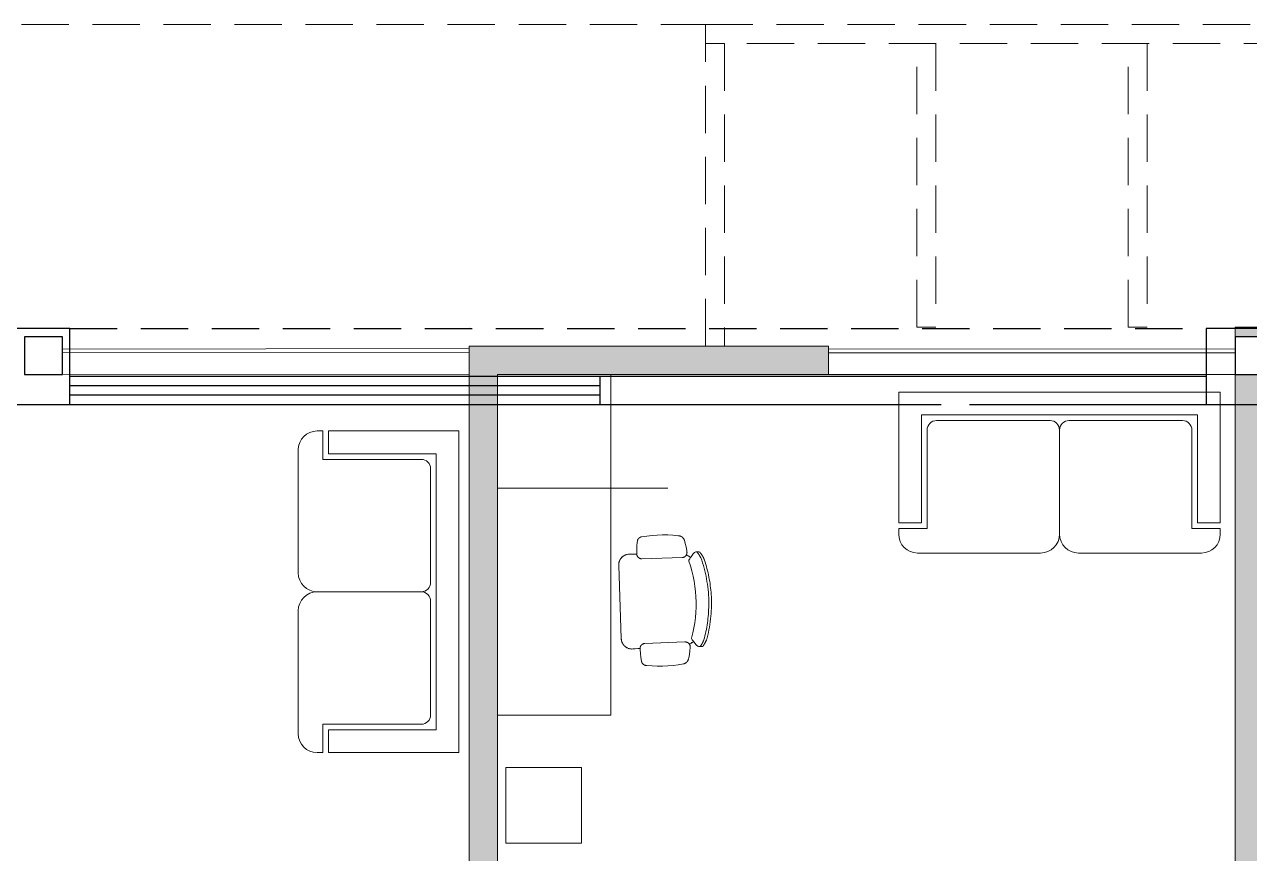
# Model space of a CAD drawing. Header units: metres. Extents: x 51 to 18146, y -212 to 18074.
# Drawn here: x 64.16 to 70.62, y 368.14 to 372.52 of the extents above; entities that cross this region are included whole.
import ezdxf

# ---------------------------------------------------------------- set-up
doc = ezdxf.new("R2010")
doc.units = ezdxf.units.M
doc.linetypes.add('DASHED2', pattern=[0.375, 0.25, -0.125])
doc.linetypes.add('HIDDEN', pattern=[0.375, 0.25, -0.125])
doc.layers.get('0').update_dxf_attribs({"color": 250})
for name, color, linetype in [('AY', 1, 'Continuous'), ('COL', 2, 'Continuous'), ('PA', 7, 'Continuous'), ('VE', 5, 'Continuous')]:
    doc.layers.add(name, color=color, linetype=linetype)
for name, color, linetype, lineweight in [('P0 - Antepecho', 250, 'Continuous', 15), ('P0 - Estructura', 250, 'Continuous', 25), ('P0 - Mobiliario', 250, 'Continuous', 9), ('P0 - Paredes', 250, 'Continuous', 20), ('P0 - Pergola', 250, 'Continuous', 18), ('P0 - Ventanas', 250, 'Continuous', 15)]:
    doc.layers.add(name, color=color, linetype=linetype, lineweight=lineweight)
doc.layers.get('0').freeze()

# ---------------------------------------------------------------- blocks, each defined once
blk = doc.blocks.new('MSA2')
for p, q in [((-0.8499999999999472, -0.0300000000001295), (-0.8499999999999472, -0.7200000000001237)), ((-0.8499999999999472, -0.0300000000001295), (0.8499999999999561, -0.0299999999998701)), ((0.8499999999999561, -0.0299999999998701), (0.8499999999999596, -0.7199999999998643)), ((-0.7299999999999427, -0.1500000000001305), (0.7299999999999552, -0.1499999999998711)), ((-0.7299999999999427, -0.1500000000001305), (-0.7299999999999427, -0.7200000000001308)), ((-0.6499999999999408, -0.1800000000001281), (-0.049999999999943, -0.1800000000001316)), ((0.0500000000000549, -0.1800000000001281), (0.6500000000000528, -0.1800000000001281)), ((0.7299999999999552, -0.1499999999998711), (0.7299999999999587, -0.7199999999998679)), ((-0.6999999999999416, -0.2300000000001288), (-0.6999999999999451, -0.7500000000001319)), ((5.42e-14, -0.2300000000001323), (5.42e-14, -0.7799997975279429)), ((0.7000000000000535, -0.2300000000001288), (0.6999999999998581, -0.7500000000001319)), ((-0.8499999999999472, -0.7200000000001237), (-0.7299999999999427, -0.7200000000001308)), ((-0.8499999999999472, -0.7500000000001248), (-0.6999999999999451, -0.7500000000001319)), ((-0.8499999999999472, -0.7500000000001248), (-0.8499999999999472, -0.780000000000126)), ((0.8500000000000555, -0.7500000000001248), (0.6999999999998581, -0.7500000000001319)), ((0.7299999999999587, -0.7199999999998679), (0.8499999999999596, -0.7199999999998643)), ((0.8500000000000555, -0.7500000000001248), (0.8500000000000555, -0.780000000000126)), ((-0.7499999999999459, -0.8800000000001272), (-0.0999998320310693, -0.8800000000001272)), ((0.0999997620184319, -0.8800000000001272), (0.7499999107484472, -0.8800000000001272))]:
    blk.add_line(p, q)
for centre, radius, start, end in [((-0.6499999999999408, -0.2300000000001288), 0.05, 89.99999999999969, 179.9999999999998), ((-0.049999999999943, -0.2300000000001323), 0.05, 1.527e-13, 89.99999999999972), ((0.0500000000000549, -0.2300000000001288), 0.05, 90, 180.0000000000001), ((0.6500000000000528, -0.2300000000001288), 0.05, 3.562e-13, 90), ((-0.7499999999999459, -0.780000000000126), 0.1, 180.0000000000007, 270), ((-0.0999999999999473, -0.780000000000126), 0.1, 270.0001363534254, 0.0001160080155581), ((0.1000000000000556, -0.780000000000126), 0.1, 179.9998839919844, 269.9998636465746), ((0.7500000000000578, -0.780000000000126), 0.1, 270.0000000000001, 359.9999999999992)]:
    blk.add_arc(centre, radius, start, end)
blk = doc.blocks.new('-COL40-')
at = {"color": 0}
blk.add_lwpolyline([(-0.1999999999710837, 0.1999999998887603), (-0.1999999999710837, -0.200000000115196), (0.2000000000328441, -0.200000000115196), (0.2000000000328441, 0.1999999998887603)], close=True, dxfattribs=at)
blk = doc.blocks.new('EQ_Silla - Haworth-Zody Task1 - Silla operativa con apoyabrazos-V157-Layout Copy 1')
for p, q in [((0.3079581747192112, 0.0921738494505853), (-0.0793581747191419, 0.0921738494505875)), ((-0.1348424355650827, -0.0052449329755294), (-0.1353583258991049, 0.00684369083393)), ((0.3639583258991628, 0.0068436908339243), (0.3634424355651413, -0.0052449329755223)), ((-0.1086311546798821, -0.2437535726801241), (-0.1095237594148359, -0.0318337865780272)), ((0.3381237594148705, -0.0318337865779708), (0.3372311546799081, -0.2437535726801198)), ((-0.1358731024365228, -0.3180360660910343), (-0.1358731024365228, -0.3316857496327566)), ((0.3644731024365748, -0.331688326845399), (0.3644731024365748, -0.3180386937343387))]:
    blk.add_line(p, q)
at = {"flags": 128}
for points in [[(-0.1353583258991047, 0.0068436908339301), (-0.1359113819123139, 0.0198119512624371), (-0.1364562745090984, 0.0325887929057688)], [(0.365056274509157, 0.0325887929057683), (0.3645113819123725, 0.0198119512624365), (0.3639583258991634, 0.0068436908339292)], [(-0.2259057824548897, -0.0339270631162997), (-0.2290985714151343, -0.0614857801550134), (-0.2311867517393447, -0.0891501306642502), (-0.2321669827844545, -0.116875857584614), (-0.2320376963898896, -0.1446186056675393), (-0.2307990993863124, -0.1723339924342266), (-0.2284531732646974, -0.1999776791781552), (-0.2250036710064151, -0.2275054418975346), (-0.2243909969472571, -0.2316244073007391)], [(-0.2030415816124818, -0.0106836094461181), (-0.2041147055000873, -0.0108697968385668), (-0.2051795254931787, -0.0110987488107282), (-0.2062343381069231, -0.0113700990882817), (-0.2072774558661582, -0.011683413568676), (-0.2083072100049888, -0.0120381910155698), (-0.209321953136453, -0.0124338638607339), (-0.2103200618880125, -0.0128697991120263), (-0.2112999394985715, -0.0133452993660338), (-0.2122600183730034, -0.0138596039237884), (-0.2131987625899065, -0.0144118900077048), (-0.214114670358777, -0.0150012740778696), (-0.2150062764225875, -0.0156268132454913), (-0.2158721544018222, -0.0162875067813532), (-0.2167109190764331, -0.0169822977167305), (-0.2175212286018625, -0.0177100745343443), (-0.2183017866557187, -0.0184696729465391), (-0.21905134451164, -0.0192598777578906), (-0.2197687030369507, -0.0200794248092639), (-0.2204527146110336, -0.020927003000215), (-0.2211022849612838, -0.0218012563864419), (-0.2217163749137149, -0.0227007863490183), (-0.2222940020553939, -0.0236241538319009), (-0.2228342423061322, -0.0245698816440869), (-0.2233362313967547, -0.0255364568228245), (-0.2237991662518086, -0.0265223330540163), (-0.2242223062742774, -0.0275259331460024), (-0.224604974530393, -0.028545651552724), (-0.2249465588325723, -0.0295798569422661), (-0.2252465127188141, -0.0306268948066178), (-0.2255043563268677, -0.0316850901085477), (-0.2257196771619768, -0.0327527499613235), (-0.2258921307567439, -0.0338281663369217), (-0.2259057824548897, -0.0339270631163041)], [(-0.1373623365881645, -0.0049486939613892), (-0.1577386763790189, -0.0058132096444355), (-0.1780641458648533, -0.0074918700685434), (-0.1983062286303285, -0.0099819897351263), (-0.2030415816124818, -0.010683609446116)], [(-0.1095237594148359, -0.0318337865779687), (-0.1095590873103461, -0.0307452037547336), (-0.1096379186496258, -0.029658904420664), (-0.109760127319327, -0.0285766264229619), (-0.1099255178116617, -0.0275001011755637), (-0.1101338255371344, -0.0264310508892045), (-0.1103847172477954, -0.0253711858162947), (-0.1106777915704449, -0.0243222015148612), (-0.1110125796486866, -0.0232857761360084), (-0.1113885458930076, -0.022263567739255), (-0.1118050888376129, -0.0212572116399853), (-0.1122615421026607, -0.0202683177932689), (-0.1127571754602973, -0.0192984682183062), (-0.1132911960028721, -0.0183492144675256), (-0.1138627494114334, -0.0174220751444485), (-0.1144709213224718, -0.0165185334741922), (-0.1151147387906484, -0.0156400349307003), (-0.1157931718453511, -0.0147879849242257), (-0.1165051351384374, -0.0139637465530215), (-0.1172494896804949, -0.0131686384226626), (-0.1180250446630553, -0.0124039325365302), (-0.1188305593635831, -0.0116708522609288), (-0.1196647451303969, -0.0109705703679031), (-0.1205262674442145, -0.0103042071591043), (-0.1214137480531253, -0.0096728286735101), (-0.1223257671774634, -0.0090774449820177), (-0.1232608657811865, -0.0085190085715197), (-0.1242175479060003, -0.0079984128211503), (-0.1251942830645992, -0.0075164905730539), (-0.1261895086890887, -0.0070740128000239), (-0.1272016326307547, -0.0066716873721056), (-0.1282290357072089, -0.0063101579241556), (-0.1292700742927113, -0.0059900028261697), (-0.1303230829475796, -0.0057117342580201), (-0.1313863770826048, -0.005475797390033), (-0.1324582556539965, -0.0052825696708861), (-0.1335370038846878, -0.0051323602237092), (-0.134620896007637, -0.0050254093515644), (-0.1357081980266702, -0.0049618881530305), (-0.1367971704905018, -0.004941898248489), (-0.1373623365881645, -0.0049486939613892)], [(0.3659623365881904, -0.0049486939613914), (0.3648731838078021, -0.0049460778141358), (0.3637847976154853, -0.004987018254039), (0.3626989191969669, -0.005071449785128), (0.3616172857260727, -0.0051992373349601), (0.3605416275856133, -0.0053701764707109), (0.3594736655991776, -0.0055839937262419), (0.3584151082780946, -0.0058403470395459), (0.3573676490882852, -0.0061388263000106), (0.3563329637409899, -0.0064789540044937), (0.3553127075120656, -0.0068601860212201), (0.3543085125938127, -0.0072819124602927), (0.3533219854838964, -0.0077434586493685), (0.3523547044152356, -0.0082440862129998), (0.3514082168312066, -0.0087829942538932), (0.3504840369100362, -0.0093593206341293), (0.3495836431424448, -0.0099721433544521), (0.3487084759664051, -0.0106204820292336), (0.3478599354626877, -0.0113032994548983), (0.3470393791150767, -0.0120195032692313), (0.3462481196387094, -0.0127679476989044), (0.3454874228799383, -0.0135474353924911), (0.3447585057913172, -0.0143567193359696), (0.3440625344846842, -0.0151945048476589), (0.3434006223656677, -0.0160594516494659), (0.342773828352465, -0.0169501760110126), (0.3421831551817704, -0.0178652529633367), (0.3416295478046677, -0.0188032185785221), (0.3411138918748615, -0.0197625723116761), (0.340637012331836, -0.0207417794014595), (0.3401996720811347, -0.0217392733254384), (0.3398025707738567, -0.0227534583061066), (0.3394463436873875, -0.0237827118638474), (0.339131560709081, -0.0248253874125268), (0.3388587254245371, -0.0258798168936974), (0.3386282743120266, -0.0269443134451216), (0.3384405760441544, -0.0280171740993969), (0.3382959308981218, -0.0290966825083422), (0.3381945702752966, -0.0301811116887841), (0.338136656331064, -0.0312687267853699), (0.3381237594148705, -0.0318337865779708)], [(0.4316415816125078, -0.0106836094461181), (0.4114237683748084, -0.008003564945704), (0.3911149540360872, -0.0061341610851239), (0.3707476283669665, -0.0050783885117593), (0.3659623365881904, -0.0049486939613914)], [(0.4545057824549243, -0.0339270631163019), (0.4543372727566161, -0.0328510217115055), (0.4541258676687744, -0.0317825796157044), (0.4538719053944187, -0.0307234461083226), (0.4535757922190153, -0.0296753155770392), (0.4532380018604885, -0.0286398648071169), (0.452859074711343, -0.027618750298897), (0.4524396169741899, -0.0266136056177707), (0.4519802996919309, -0.0256260387808067), (0.4514818576742295, -0.0246576296842768), (0.4509450883219854, -0.0237099275761556), (0.4503708503516564, -0.022784448577641), (0.4497600624215067, -0.0218826732577137), (0.4491137016619228, -0.0210060442645106), (0.4484328021122387, -0.0201559640174228), (0.4477184530664777, -0.0193337924634995), (0.4469717973307345, -0.0185408449018479), (0.4461940293949053, -0.0177783898793981), (0.4453863935217819, -0.017047647161553), (0.4445501817564482, -0.0163497857807756), (0.443686731859372, -0.0156859221663969), (0.4427974251661927, -0.0150571183585982), (0.4418836843778915, -0.0144643803093122), (0.4409469712848398, -0.0139086562729976), (0.4399887844281344, -0.0133908352895473), (0.4390106567023638, -0.0129117457620805), (0.438014152903227, -0.0124721541316412), (0.4370008672242201, -0.0120727636510527), (0.4359724207062869, -0.011714213259899), (0.4349304586444543, -0.0113970765623171), (0.4338766479557564, -0.011121860909363), (0.4328126745124866, -0.0108890065873766), (0.4317402404451839, -0.0106988861135979), (0.4316415816125078, -0.0106836094461181)], [(0.4529909969472917, -0.2316244073007391), (0.4566057039634906, -0.2041178502760709), (0.4591175506984393, -0.1764887458362824), (0.4605225187331963, -0.1487812946545938), (0.4608183604186155, -0.1210398227422797), (0.4600046024711065, -0.093308710536543), (0.4580825467298099, -0.0656323219012465), (0.4550552680738797, -0.0380549331542383), (0.4545057824549243, -0.0339270631163019)], [(-0.2243909969472571, -0.2316244073007391), (-0.2241628828186982, -0.2329480334900994), (-0.2238820202270957, -0.2342614787875673), (-0.2235488584926584, -0.2355626419608503), (-0.2231639306031157, -0.2368494414264444), (-0.2227278523609645, -0.2381198185797041), (-0.2222413213983628, -0.2393717410881813), (-0.2217051160610755, -0.2406032061429317), (-0.2211200941632546, -0.2418122436625586), (-0.2204871916151352, -0.2429969194449534), (-0.2198074209257764, -0.2441553382615741), (-0.2190818695832824, -0.2452856468894291), (-0.2183116983150258, -0.2463860370758403), (-0.2174981392307288, -0.2474547484312462), (-0.2166424938513942, -0.248490071245452), (-0.2157461310270817, -0.249490349222817), (-0.2148104847471083, -0.2504539821319509), (-0.2138370518459289, -0.2513794283657758), (-0.212827389608519, -0.252265207407726), (-0.2117831132790869, -0.2531099022002948), (-0.2107058934769891, -0.2539121614120035), (-0.2095974535241188, -0.254670701599259), (-0.2084595666879351, -0.2553843092595656), (-0.2072940533446453, -0.2560518427729016), (-0.206102778066977, -0.2566722342280403), (-0.2048876466412342, -0.2572444911310017), (-0.203650603018498, -0.2577676979928073), (-0.2023936262046666, -0.2582410177941049), (-0.2011187270945072, -0.2586636933241708), (-0.1998279452546224, -0.259035048392322), (-0.1997320632002284, -0.259060417120922)], [(-0.1391678896288675, -0.2706734188888888), (-0.138084363155193, -0.2707840127589272), (-0.1369972808118873, -0.2708511886634137), (-0.1359083816988242, -0.2708748391352249), (-0.1348194078222842, -0.2708549263386543), (-0.1337321013081743, -0.2707914821299289), (-0.1326482016149616, -0.2706846080062496), (-0.1315694427509482, -0.2705344749434047), (-0.1304975505001813, -0.2703413231222828), (-0.12943423966161, -0.2701054615445896), (-0.1283812113057503, -0.2698272675385319), (-0.1273401500533352, -0.269507186155175), (-0.1263127213802844, -0.2691457294564522), (-0.1253005689533135, -0.2687434756959767), (-0.1243053120003777, -0.2683010683939536), (-0.1233285427202891, -0.267819215307695), (-0.1223718237355444, -0.2672986872993448), (-0.1214366855924268, -0.266740317102674), (-0.1205246243124612, -0.2661449979908931), (-0.1196370989991569, -0.2655136823475805), (-0.118775529503675, -0.2648473801430911), (-0.1179412941534148, -0.2641471573188192), (-0.1171357275469853, -0.2634141340819032), (-0.1163601184191019, -0.2626494831131629), (-0.115615707578921, -0.2618544276910216), (-0.1149036859249793, -0.2610302397345612), (-0.1142251925400497, -0.2601782377686855), (-0.1135813128687973, -0.2592997848147942), (-0.1129730769813451, -0.2583962862102264), (-0.1124014579253589, -0.2574691873599969), (-0.1118673701693946, -0.2565199714245132), (-0.1113716681399284, -0.2555501569467706), (-0.1109151448544657, -0.2545612954230576), (-0.1104985306528718, -0.2535549688208612), (-0.1101224920289928, -0.2525327870480789), (-0.10978763056443, -0.2514963853774908), (-0.1094944819660702, -0.2504474218306851), (-0.109243515209148, -0.2493875745255609), (-0.1090351317869315, -0.2483185389917287), (-0.1088696650684436, -0.2472420254579858), (-0.1087473797651453, -0.2461597561163532), (-0.1086684715074224, -0.2450734623668914), (-0.1086330665316714, -0.2439848820478776), (-0.1086311546798734, -0.2437535726801068)], [(0.3372311546799081, -0.2437535726801198), (0.3372573112773313, -0.2448424144756375), (0.3373269890107104, -0.2459293393289375), (0.337440076410526, -0.2470126083921226), (0.3375963925610668, -0.248090488665779), (0.3377956873898316, -0.2491612557714013), (0.3380376420676194, -0.2502231967100319), (0.3383218695185501, -0.2512746126027222), (0.3386479150393442, -0.2523138214083147), (0.3390152570267053, -0.2533391606144177), (0.3394233078118304, -0.2543489898970247), (0.3398714146005028, -0.2553416937447018), (0.3403588605174522, -0.2563156840430643), (0.340884865753198, -0.2572694026154024), (0.3414485888115641, -0.2582013237154537), (0.3420491278559165, -0.2591099564682489), (0.3426855221518979, -0.2599938472552216), (0.3433567536043881, -0.2608515820396724), (0.3440617483862405, -0.2616817886289058), (0.3447993786562031, -0.262483138869491), (0.3455684643632004, -0.2632543507719782), (0.3463677751341602, -0.2639941905618516), (0.3471960322423637, -0.2647014746532629), (0.3480519106531192, -0.265375071542554), (0.3489340411435489, -0.2660139036183842), (0.349841012493038, -0.2666169488857135), (0.3507713737409175, -0.2671832426007649), (0.3517236365076464, -0.2677118788143875), (0.352696277375941, -0.2682020118214066), (0.3536877403279017, -0.2686528575135758), (0.3546964392342994, -0.2690636946339568), (0.3557207603920622, -0.2694338659308034), (0.3567590651058482, -0.2697627792090036), (0.3578096923096145, -0.2700499082774717), (0.3588709612239562, -0.2702947937909601), (0.3599411740449951, -0.2704970439848763), (0.3610186186605226, -0.2706563353020565), (0.3621015713889862, -0.2707724129103762), (0.3631882997370499, -0.2708450911104243), (0.3642770651711794, -0.2708742536325827), (0.3653661258989389, -0.2708598538230393), (0.3664537396554679, -0.2708019147184149), (0.3675381664907901, -0.2707005290089174), (0.3677678896289022, -0.2706734188888888)], [(0.4283320632002545, -0.2590604171209198), (0.4296239362141156, -0.258692876020003), (0.4309000781434492, -0.2582739677710921), (0.4321584474333874, -0.257804362538013), (0.4333970309615147, -0.257284811588972), (0.4346138472584016, -0.2567161460946457), (0.4358069496775372, -0.256099275798521), (0.436974429509587, -0.2554351875614793), (0.4381144190358515, -0.2547249437830337), (0.4392250945162705, -0.2539696807017244), (0.4403046791070125, -0.2531706065773612), (0.4413514457030364, -0.2523289997580819), (0.4423637197010831, -0.2514462066352757), (0.4433398816786968, -0.2505236394896039), (0.4442783699849464, -0.2495627742317047), (0.4451776832387474, -0.2485651480410222), (0.446036382730738, -0.2475323569066372), (0.4468530947249013, -0.2464660530740486), (0.4476265126562744, -0.2453679424019225), (0.4483553992211581, -0.2442397816330897), (0.4490385883565301, -0.2430833755841091), (0.4496749871055124, -0.2419005742579801), (0.4502635773658725, -0.2406932698845023), (0.4508034175187425, -0.2394633938931351), (0.4512936439350432, -0.2382129138230975), (0.4517334723570924, -0.2369438301757484), (0.4521221991532235, -0.2356581732142048), (0.4524592024434995, -0.2343579997153386), (0.4527439430945475, -0.2330453896793981), (0.4529759655820493, -0.2317224430024375), (0.4529909969472917, -0.2316244073007391)], [(-0.1997320632002284, -0.259060417120922), (-0.1820200502348526, -0.2633419205167265), (-0.1641509905205514, -0.2669117075609025), (-0.1461534707410165, -0.2697640673556791), (-0.1391678896288675, -0.2706734188888888)], [(0.3180339258551021, -0.2790479169573947), (0.2915353869987303, -0.2866681727421991), (0.264753315191917, -0.2932226742093714), (0.2377305560363472, -0.2987009355547874), (0.2105103401821298, -0.3030941927289263), (0.1831362141679493, -0.3063954174574919), (0.1556519707559357, -0.3085993284851342), (0.1281015788725522, -0.3097024000243577), (0.1005291132677119, -0.3097028673960068), (0.0729786840045694, -0.308600729852388), (0.0454943658928295, -0.3063977505784579), (0.0181201279784691, -0.3030974538711131), (-0.0091002367973795, -0.2987051195010604), (-0.0361231816577749, -0.293227774266308), (-0.0629054756555216, -0.2866741807508004), (-0.0894042728334855, -0.2790548233061256), (-0.0894339737252274, -0.279045635561457)], [(0.3677678896288936, -0.2706734188888867), (0.3858073614905924, -0.2680996804474562), (0.4037294816122606, -0.2648066142534339), (0.4215055784249018, -0.2607994885102467), (0.4283320632002545, -0.2590604171209198)]]:
    blk.add_lwpolyline(points, dxfattribs=at)
for centre, major_axis, ratio, start_param, end_param in [((-0.0347523265836348, -0.2038370660846777), (0.2390804884998245, 0), 0.2923717047227383, 4.322964098592838, 4.347116558305048), ((0.263352326583653, -0.2038370660846777), (0.2390804884998248, 0), 0.2923717047227375, 5.077661402464497, 5.101813862176602)]:
    blk.add_ellipse(centre, major_axis=major_axis, ratio=ratio, start_param=start_param, end_param=end_param)
for points, knots in [([(-0.1314380760497149, 0.0585569405649997), (-0.1297150664134181, 0.0622049993486029), (-0.1268267779686376, 0.0672396324690435), (-0.1228101934131865, 0.072233395030301), (-0.1203669322204662, 0.0748442378107491), (-0.1185018842746867, 0.0766909481448618), (-0.1165902236666237, 0.0784190854458624), (-0.1139540500915292, 0.0805604901037947), (-0.1112614310052826, 0.0824861091285717), (-0.1085274334031657, 0.0841947354003728), (-0.106433286324765, 0.0853610641548807), (-0.1043340738447774, 0.0864264847716688), (-0.1015707032626833, 0.0877225107419734), (-0.0981770538230757, 0.0890945775587135), (-0.0954845473331059, 0.0898998263396851), (-0.0941474130462302, 0.0902271186446056)], [-1, -1, -1, -1, -0.8, -0.7000000000000001, -0.6500000000000002, -0.6000000000000001, -0.55, -0.5, -0.4, -0.35, -0.3, -0.25, -0.2, -0.1, 0, 0, 0, 0]), ([(-0.0912548920958012, 0.0909218871233229), (-0.0915450652540238, 0.0908802870929717), (-0.0919957326131124, 0.0907874257727281), (-0.0925483211512657, 0.0906469955357859), (-0.0928719213143915, 0.0905603888061155), (-0.0931180570100462, 0.0904925975232822), (-0.0933696003785661, 0.0904237960916198), (-0.093713264971736, 0.0903324866181086), (-0.0941542438341353, 0.0902182535196321), (-0.0946028172485875, 0.0901013558814184), (-0.0949617143853118, 0.0900034539976073), (-0.0952291737335568, 0.0899263443002192), (-0.0954960644965827, 0.0898466640849928), (-0.095853985948821, 0.0897398030563044), (-0.0963032750667688, 0.0896033765113959), (-0.0968444538122919, 0.089434531879339), (-0.0975653447057774, 0.0891980675816562), (-0.0984682183169726, 0.0888876764882781), (-0.0999137331434023, 0.0883592448499803), (-0.1017166160443157, 0.0876362108280078), (-0.1035040749845878, 0.0868323832204166), (-0.1049187213883338, 0.0861447211224973), (-0.1059668726287512, 0.0856057065682478), (-0.1068296396914773, 0.0851411672947812), (-0.1075111285436064, 0.0847630670407482), (-0.1079293252131913, 0.0845206704445937), (-0.1082606756683073, 0.0843251844328052), (-0.1085921363216849, 0.0841310812998083), (-0.1090030348957417, 0.0838886158620501), (-0.109485070949114, 0.0835962146224568), (-0.109947995136831, 0.0832999867258977), (-0.1103908516763099, 0.0830040426541177), (-0.110961806556296, 0.0826213360339343), (-0.1113660269212711, 0.0823542513260005), (-0.1116250685030013, 0.0821934378051991)], [-1, -1, -1, -1, -0.95, -0.925, -0.9125, -0.9, -0.8875, -0.875, -0.85, -0.825, -0.8125, -0.8, -0.7875000000000001, -0.775, -0.75, -0.725, -0.7, -0.65, -0.6, -0.5, -0.4, -0.35, -0.3, -0.25, -0.225, -0.2, -0.1875, -0.175, -0.15, -0.125, -0.1, -0.075, -0.05, 0, 0, 0, 0]), ([(0.3402250685030618, 0.0821934378051991), (0.3399660269213316, 0.0823542513260005), (0.3395618075732008, 0.0826213369436711), (0.33899084998163, 0.0830040411378895), (0.3385480015769064, 0.0832999924875646), (0.3380850468838576, 0.0835961930920169), (0.3376031247170578, 0.0838886962221422), (0.3371096213872324, 0.0841792744774303), (0.3366126457873563, 0.0844719137578753), (0.3361111689852555, 0.0847630797735141), (0.3356001688980332, 0.0850468686676951), (0.3350838644510113, 0.0853260645257113), (0.3343925663116907, 0.085696072125253), (0.3335185934590543, 0.086144545333104), (0.3321041489130438, 0.0868324848063964), (0.3303165903355381, 0.0876361755011523), (0.3285137363415899, 0.0883592492445658), (0.327068217702178, 0.0888876756433947), (0.3261653447821551, 0.0891980676865211), (0.3254444537979598, 0.0894345318595585), (0.3249032750707748, 0.0896033765168135), (0.324453985948395, 0.0897398030556319), (0.3240960644967383, 0.0898466640851193), (0.3238291737335958, 0.0899263443001852), (0.3235617143853818, 0.090003453997616), (0.3232028172486476, 0.0901013558814132), (0.3227542438341999, 0.0902182535196337), (0.3223132649717997, 0.0903324866181083), (0.32196960037863, 0.0904237960916197), (0.3217180570101101, 0.0904925975232821), (0.3214719213144551, 0.0905603888061154), (0.3211483211513297, 0.0906469955357859), (0.3205957326131762, 0.0907874257727281), (0.320145065254088, 0.0908802870929716), (0.3198548920958655, 0.090921887123323)], [-1, -1, -1, -1, -0.95, -0.925, -0.9, -0.875, -0.85, -0.825, -0.8, -0.775, -0.75, -0.725, -0.7, -0.65, -0.6, -0.5, -0.4, -0.35, -0.3, -0.275, -0.25, -0.225, -0.2125, -0.2, -0.1875, -0.175, -0.15, -0.125, -0.1125, -0.1, -0.0875, -0.075, -0.05, 0, 0, 0, 0]), ([(0.3227474130462934, 0.0902271186446056), (0.3240845473331688, 0.0898998263396851), (0.3267770478724963, 0.0890945751015192), (0.3301707196270103, 0.0877225174992574), (0.3329340455792904, 0.0864264730999959), (0.3350333941802102, 0.0853611086915262), (0.3371270302472412, 0.0841945689254619), (0.3391794363733747, 0.0829138870595185), (0.3412021246302125, 0.0815209806391065), (0.3432145982531228, 0.0800257603019773), (0.3451898205139021, 0.0784189189722743), (0.3471019921181163, 0.0766909926765461), (0.3489669039998317, 0.0748442261575976), (0.3514102095393579, 0.0722334016892441), (0.3554267658741137, 0.0672396274748355), (0.3583150664134776, 0.0622049993486028), (0.3600380760497742, 0.0585569405649997)], [-1, -1, -1, -1, -0.9, -0.8, -0.75, -0.7, -0.65, -0.6, -0.55, -0.5, -0.45, -0.4, -0.35, -0.3, -0.2, 0, 0, 0, 0]), ([(-0.1321916451116984, 0.0568125370264888), (-0.1329325412387867, 0.0550153412506641), (-0.1337976136406429, 0.0524626544181907), (-0.1345885741090656, 0.0498449734717892), (-0.1347818098146319, 0.0491391363902812)], [-0.4, -0.4, -0.4, -0.4, -0.3, -0.2637270941814748, -0.2637270941814748, -0.2637270941814748, -0.2637270941814748]), ([(0.3633500437148493, 0.0491204072770976), (0.3631675369587037, 0.0498319723106151), (0.3625647839866263, 0.0519938256115156), (0.3616846880836481, 0.0545548180593154), (0.3609745209703981, 0.056363588224411), (0.3607919793008476, 0.0568120722252804)], [-0.7362729058178431, -0.7362729058178431, -0.7362729058178431, -0.7362729058178431, -0.7, -0.625, -0.6, -0.6, -0.6, -0.6]), ([(0.365056274509157, 0.0325887929057699), (0.3651485838705521, 0.0359120853151212), (0.3649565400764512, 0.0402067050411395), (0.364354048057217, 0.0442993238559526), (0.3641750627479618, 0.0453106595850098)], [-1, -1, -1, -1, -0.85, -0.8, -0.8, -0.8, -0.8]), ([(-0.1337786907094627, -0.3249020827640658), (-0.135906091699721, -0.3214693965513963), (-0.1371751026193961, -0.3126456559319503), (-0.12829460167852, -0.3034425634114581), (-0.1194608401669618, -0.2978855819632817)], [0, 0, 0, 0, 0.4, 1, 1, 1, 1]), ([(-0.1074918230792057, -0.2888121454244476), (-0.1121228672009224, -0.2838407900334862), (-0.1170496171537303, -0.2761411101364257), (-0.1207642644605192, -0.2676251329153607), (-0.1215032036702093, -0.265420628539105)], [-0.615205812332493, -0.615205812332493, -0.615205812332493, -0.615205812332493, -0.3333333333333333, -0.2383083685885172, -0.2383083685885172, -0.2383083685885172, -0.2383083685885172]), ([(0.3182968984863848, -0.2789838552986206), (0.3195734718198324, -0.2787313475865032), (0.3231140776195827, -0.279733789260372), (0.3314172477224516, -0.2850158214006022), (0.3382952314330134, -0.2903875713721492), (0.3421363161204112, -0.293591444593777)], [0.5555555555555556, 0.5555555555555556, 0.5555555555555556, 0.5555555555555556, 0.7222222222222223, 0.861111111111111, 1, 1, 1, 1]), ([(0.3499498264599861, -0.2653854354134375), (0.3492225466266153, -0.2675926150886794), (0.3458838400052281, -0.2762225328453685), (0.3405781386974866, -0.2836485189764659), (0.3360251494315221, -0.2887257886244559)], [-0.7616916314111954, -0.7616916314111954, -0.7616916314111954, -0.7616916314111954, -0.6666666666666666, -0.3847676228222946, -0.3847676228222946, -0.3847676228222946, -0.3847676228222946]), ([(-0.1358730539699896, -0.3316857933774743), (-0.1358730716698342, -0.3322311745893991), (-0.1357071444796072, -0.3345162848192777), (-0.134842403328534, -0.3367613858057219), (-0.1337786907094627, -0.3384520484646375)], [0.737607479234478, 0.737607479234478, 0.737607479234478, 0.737607479234478, 0.8, 1, 1, 1, 1]), ([(-0.1310647324885156, -0.3407727578257767), (-0.1304087486750281, -0.3412433366769766), (-0.1292752412818839, -0.3420185975739311), (-0.1274996982783947, -0.3431947111588242), (-0.1260434887665344, -0.3441407182446821), (-0.1244773714650745, -0.3451798244168842), (-0.1228103598290906, -0.3463057042579011), (-0.12104375760466, -0.3474801192347597), (-0.1191735807349251, -0.3486561708132653), (-0.117213702178536, -0.3498535135795542), (-0.1151780480097815, -0.3510957603182133), (-0.1130603703682172, -0.3523419958102755), (-0.1108523265255993, -0.353552876929276), (-0.1085649294256907, -0.354747300182296), (-0.1062142841248763, -0.3559457282642105), (-0.1037947649462705, -0.3571082414529676), (-0.1004719852581668, -0.3585650497501463), (-0.0961567873518932, -0.3602179920740933), (-0.0925911590540601, -0.3614058330218435), (-0.0907912950076257, -0.3619623952951482)], [0, 0, 0, 0, 0.1, 0.15, 0.2, 0.25, 0.3, 0.35, 0.4, 0.45, 0.5, 0.55, 0.6, 0.65, 0.7, 0.75, 0.8, 0.9, 1, 1, 1, 1]), ([(-0.0907912950076256, -0.3474618679703779), (-0.0942680523817027, -0.3463876329080688), (-0.0994059711727877, -0.3446195130800963), (-0.105002942434549, -0.3421704771320599), (-0.1080724663198226, -0.3406959494216788), (-0.1103165403508348, -0.3395944114159666), (-0.112487871594749, -0.3384773580103986), (-0.1145768656384439, -0.3373305232248826), (-0.116589148939889, -0.3361863993807774), (-0.1185290146536919, -0.3350793053819868), (-0.1203841288227367, -0.3339894955007812), (-0.1221426327260924, -0.3329006803171306), (-0.1238073739446585, -0.3318514045104572), (-0.1259009238617184, -0.330550455883545), (-0.1282577513416973, -0.3291013552903756), (-0.1298150520158429, -0.3280865780225927), (-0.1305025374767579, -0.3276190141623122)], [0, 0, 0, 0, 0.2, 0.3, 0.35, 0.4, 0.45, 0.5, 0.55, 0.6, 0.65, 0.7, 0.75, 0.8, 0.9, 1, 1, 1, 1]), ([(0.319391228184764, -0.347464045243886), (0.3046021359036028, -0.3518158320251878), (0.274813466431913, -0.3595672499036816), (0.2142851778767307, -0.3712957419931038), (0.1297869535541905, -0.3794257330630491), (0.0410397077518383, -0.3751645170797891), (-0.034978108881693, -0.3623010580254756), (-0.0723010258359775, -0.3529027835194002), (-0.0907912950076254, -0.3474618679703778)], [0, 0, 0, 0, 0.1111111111111111, 0.2222222222222222, 0.4444444444444445, 0.7222222222222223, 0.861111111111111, 1, 1, 1, 1]), ([(-0.0907912950076187, -0.3619623952951483), (-0.0759905701880261, -0.3662689688468676), (-0.046184825658495, -0.3739403087487274), (0.0143454856175163, -0.3855499629885253), (0.0988256973377897, -0.3936022397803471), (0.1875433485958242, -0.3893816570356043), (0.2635619898034067, -0.3766452575738768), (0.3008943567924756, -0.3673465649347187), (0.319391228184764, -0.3619645484427746)], [0, 0, 0, 0, 0.1111111111111111, 0.2222222222222222, 0.4444444444444445, 0.7222222222222223, 0.861111111111111, 1, 1, 1, 1]), ([(0.3591026039593567, -0.3276215275543771), (0.358415124038431, -0.3280890818918089), (0.3568578321379268, -0.3291038401627929), (0.3545010096957226, -0.3305529170153902), (0.3524074601277312, -0.3318538468633681), (0.3507427173372466, -0.3329031087064918), (0.3489842101681901, -0.3339919098468778), (0.3471290912072114, -0.3350817053135703), (0.3451892191928324, -0.3361887848139922), (0.3431769280829451, -0.3373328941587834), (0.3410879248834381, -0.3384797139909614), (0.3389165833208611, -0.3395967514769669), (0.3366724977681628, -0.3406982728571726), (0.3336029569863288, -0.342172777849338), (0.3280059535284554, -0.3446217701127088), (0.3228680050531276, -0.3463898439289129), (0.3193912281848114, -0.3474640452438859)], [0, 0, 0, 0, 0.1, 0.2, 0.25, 0.3, 0.35, 0.4, 0.45, 0.5, 0.55, 0.6, 0.65, 0.7, 0.8, 1, 1, 1, 1]), ([(0.3193912281848115, -0.3619645484427746), (0.3211911022133266, -0.3614080032692449), (0.324756750598788, -0.3602201945452039), (0.3290719727494483, -0.3585672878946667), (0.3323947708842752, -0.3571105047724024), (0.3348143033010936, -0.3559480087338251), (0.3371649609487108, -0.3547495966839004), (0.3394523692241416, -0.3535551890410984), (0.341660422997068, -0.3523443228106467), (0.3437781093425053, -0.3510981011275139), (0.3458137708196531, -0.3498558677597539), (0.347773655130867, -0.3486585384730316), (0.3496438361994114, -0.3474825004094836), (0.3514104410492671, -0.3463080986228044), (0.3530774535697003, -0.345182231972177), (0.3546435698797479, -0.3441431391823167), (0.3560997764943522, -0.3431971457103204), (0.3578753132017569, -0.3420210503707064), (0.3590088131247518, -0.3412458033233909), (0.3596647907910966, -0.3407752337721938)], [0, 0, 0, 0, 0.1, 0.2, 0.25, 0.3, 0.35, 0.4, 0.45, 0.5, 0.55, 0.6, 0.65, 0.7, 0.75, 0.8, 0.85, 0.9, 1, 1, 1, 1])]:
    blk.add_open_spline(points, degree=3, knots=knots)
for points in [[(-0.126845154379137, 0.066821793767367), (-0.1277560807748633, 0.0654610975712508), (-0.1286231695724769, 0.0640535607740387), (-0.1294323728167443, 0.0625943896119477)], [(-0.1199265273590627, 0.0752771879964171), (-0.1209118545441325, 0.0742852643253627), (-0.1218620075771386, 0.0732527835221867), (-0.1227769151950361, 0.0721812472272598)], [(-0.1116250685030013, 0.0821934378051993), (-0.1125721355134791, 0.0815414432195215), (-0.1134958227074884, 0.0808663443964892), (-0.1143964852061841, 0.0801671687235833)], [(-0.0941474130462303, 0.0902271186446056), (-0.0925234668989875, 0.0906611469063517), (-0.0892625394520366, 0.0913833347353718), (-0.0843185334859088, 0.0920302827009218), (-0.0810144716546324, 0.0921738494506121), (-0.0793581747191456, 0.0921738494506121)], [(-0.0833383878014822, 0.0920350799567064), (-0.0846637179480975, 0.0919425442847924), (-0.0873123375636431, 0.0916648692411203), (-0.089942936312261, 0.0912006914373595), (-0.0912548920958012, 0.0909218871233231)], [(0.3079581747192039, 0.0921738494506121), (0.3096144716546964, 0.0921738494506121), (0.3129185334859803, 0.0920302827009223), (0.3178625394520991, 0.091383334735372), (0.3211234668990504, 0.0906611469063517), (0.3227474130462934, 0.0902271186446056)], [(0.3198548920958656, 0.0909218871233231), (0.3185429363123251, 0.0912006914373595), (0.3159123375637066, 0.0916648692411205), (0.3132637179481688, 0.0919425442847929), (0.311938387801553, 0.0920350799567068)], [(0.3429967126122217, 0.0801670974351137), (0.3420959335193206, 0.0808663096586067), (0.3411721355135517, 0.0815414432195131), (0.3402250685030618, 0.0821934378051993)], [(0.3513782028245383, 0.0721837990517621), (0.3504624451626814, 0.0732542557086287), (0.3495362621773022, 0.0743121409992559), (0.3485265273591227, 0.0752771879964171)], [(0.3580293330806757, 0.0625858851170294), (0.3572222827789, 0.0640481919290006), (0.3563416204609853, 0.0654425889707724), (0.3554451543791966, 0.0668217937673668)], [(-0.1364562745090983, 0.0325887929057688), (-0.1366153533177319, 0.0372094991122848), (-0.1359380657164682, 0.0461694910622288), (-0.133269887678143, 0.0545310753310691), (-0.1314380760497149, 0.0585569405649997)], [(-0.1355747358825383, 0.0453107708055402), (-0.1363042570909955, 0.0412600611186305), (-0.136579353657625, 0.0370198494515713), (-0.1364562745090983, 0.0325887929057696)], [(0.3600380760497742, 0.0585569405649997), (0.3618698876782021, 0.0545310753310691), (0.3645380657165271, 0.0461694910622289), (0.3652153533177906, 0.0372094991122852), (0.365056274509157, 0.0325887929057693)], [(-0.1213551818269413, -0.2653646276346375), (-0.1207580552436469, -0.2671770965683204), (-0.1200770740818514, -0.2689710624395293), (-0.1193122383415549, -0.2707465327611029)], [(-0.1194608401669615, -0.2978855819632816), (-0.1184198368492226, -0.2972312599936729), (-0.1163916108992341, -0.2958608347764585), (-0.1144703585430339, -0.2943668470032506), (-0.1135363224763551, -0.2935889624776482)], [(-0.1158178110581695, -0.2776236299166693), (-0.1150202324035379, -0.2789889593867183), (-0.1141789828348935, -0.2803292782481608), (-0.1132762237685947, -0.2816231100551406)], [(-0.1135363224763551, -0.2935889624776482), (-0.1073906268400132, -0.2884628391765297), (-0.0971488544004196, -0.2808295641170204), (-0.0913933479879398, -0.2786432686975961), (-0.0896936098344454, -0.2789803061729968)], [(0.3418762237686529, -0.2816231100551414), (0.3427735245229002, -0.2803225504098565), (0.3435609515807609, -0.2789510105888695), (0.3443078638496921, -0.2775532468787881)], [(0.3421363161204112, -0.293591444593777), (0.3430703501200176, -0.2943693334760297), (0.3449915979910578, -0.2958633311186943), (0.3470198187461932, -0.2972337685176773), (0.34806081928725, -0.2978880971562483)], [(0.3479122383416136, -0.2707465327611029), (0.3486770740819068, -0.2689710624395369), (0.3493580552436996, -0.2671770965683359), (0.3499551818269922, -0.2653646276346609)], [(0.3480608192872509, -0.2978880971562483), (0.3510054130962477, -0.2997404522729548), (0.3561192172595029, -0.303430366758891), (0.3614149411227694, -0.3089311608900327), (0.3643021924273775, -0.3143669484894076), (0.3647605924337665, -0.3197152081690292), (0.3634423756026226, -0.3231883727090002), (0.3623786664970768, -0.3249047019979256)], [(-0.1305025374767579, -0.3276190141623122), (-0.1313551712131819, -0.3270838150518702), (-0.1327672461489301, -0.3260957940417204), (-0.1335510578679955, -0.3252725274530394), (-0.1337786907094622, -0.3249020827640658)], [(-0.1337786907094622, -0.3384520484646376), (-0.1335768455760833, -0.3387748843970572), (-0.1329151890378965, -0.3394845052229999), (-0.1317590577138056, -0.3403220239711499), (-0.1310647324885156, -0.3407727578257767)], [(0.3623786664970769, -0.3249047019979256), (0.362151036788545, -0.3252751353780979), (0.3613672441453771, -0.3260983730176789), (0.3599552115401088, -0.3270863524157322), (0.3591026039593567, -0.3276215275543771)], [(0.3596647907910967, -0.3407752337721938), (0.3603590925217336, -0.3403245207374879), (0.3615151857466233, -0.3394870384773118), (0.3621768246002774, -0.3387774438356073), (0.3623786664970769, -0.3384546184193729)], [(0.3623786664970768, -0.338454618419373), (0.3637742339110122, -0.3362365418889462), (0.3644727592537573, -0.3339764154670633), (0.3644730803940017, -0.3316842323589958)]]:
    blk.add_open_spline(points, degree=3)
blk = doc.blocks.new('3')
at = {"layer": 'P0 - Mobiliario'}
for p, q in [((0.5011436367886923, -0.8215753085463617), (0.50114363678725, -0.8212753085482628)), ((0.5017436367869377, -0.8221753085441887), (0.5017436367879174, -0.8212753085343052)), ((0.5017436367869377, -0.8215753085441887), (0.4999436367880553, -0.8215753085507079)), ((0.4999436367787422, -0.8221753085502423), (0.4999436367880553, -0.8215753085507079)), ((0.5011436367873103, -0.8221753085497766), (0.5011436367886923, -0.8215753085463617))]:
    blk.add_line(p, q, dxfattribs=at)
at = {"layer": 'P0 - Mobiliario', "xscale": 0.001, "yscale": 0.001, "zscale": 0.001, "rotation": 178.0142701982175}
blk.add_blockref('EQ_Silla - Haworth-Zody Task1 - Silla operativa con apoyabrazos-V157-Layout Copy 1', (0.5006593111436815, -0.8214395406371913), dxfattribs=at)

msp = doc.modelspace()

# ---------------------------------------------------------------- hatches: boundary and pattern name
at = {"layer": 'P0 - Paredes'}
h = msp.add_hatch(color=256, dxfattribs=at)
h.dxf.hatch_style = 1
h.paths.add_polyline_path([(72.29572222605348, 370.9169152789116), (70.54772826169432, 370.9169152779579), (70.54772825983167, 370.8669712208509), (70.74749899993837, 370.8669712203741), (70.74749899993837, 370.6672004816532), (72.29572222605348, 370.6672004816532)])
h = msp.add_hatch(color=256, dxfattribs=at)
h.dxf.hatch_style = 1
h.paths.add_polyline_path([(66.65219884902238, 370.6672018551827), (68.40011391474307, 370.6673913839459), (68.40015494270622, 370.8172194436789), (68.40011803205311, 370.8172194553018), (66.50237079626322, 370.8170136638284), (66.50237079626322, 364.4243648875356), (65.41362026888132, 364.4243648270369), (65.41362029120326, 364.2745369603634), (66.50237079626322, 364.2745368338227), (66.50237079440058, 362.8761416605115), (64.15506461156905, 362.8761416600347), (64.15506461156905, 364.2245955223442), (64.15506461343169, 364.4243646712303), (64.00523655880988, 364.4243071935773), (64.00523655880988, 362.8761417711974), (63.92532823894918, 362.8761418148875), (63.92532826127112, 362.7263149049878), (69.22924138401449, 362.7263150589466), (69.22924140633643, 362.8761432670355), (68.69984894680977, 362.8761431070566), (68.69984895797074, 363.6252833010555), (69.19927577197552, 363.6252833052278), (69.19927577197552, 364.4851576938033), (69.03334964351356, 364.6510838212967), (68.92741084465383, 364.5451337603331), (69.0494477173537, 364.4230968858004), (69.0494477173537, 363.7751113594175), (68.55002089218796, 363.7751113640666), (68.55002089218796, 362.8761431298256), (66.65219884902238, 362.8761429874897), (66.65219885088503, 365.3220650283694), (68.15047937475146, 365.3220652395487), (68.1787312245369, 365.2938133907318), (68.28467565886676, 365.3997578236461), (68.21254017950595, 365.4718933025599), (66.65219884902238, 365.4718930829763)])
h = msp.add_hatch(color=256, dxfattribs=at)
h.dxf.hatch_style = 1
h.paths.add_polyline_path([(70.6975563274771, 370.66720048213), (70.54772827471793, 370.6672004816532), (70.54772827285528, 364.4243662615419), (70.69755632933975, 364.424366261065)])
h.paths.add_polyline_path([(70.69755632933975, 364.2245955218673), (70.54772827285528, 364.2245955223442), (70.54772827471793, 362.8761416614056), (70.48779707482457, 362.8761416614056), (70.48779707482457, 362.7263122332692), (70.75748752550781, 362.7263122337461), (70.7574875292331, 362.8761402878761), (70.69755632933975, 362.8761402878761)])

# ---------------------------------------------------------------- linework, layer by layer
at = {"layer": 'AY', "color": 0, "linetype": 'HIDDEN'}
msp.add_line((64.39436682505527, 370.909578927092), (70.39436682505527, 370.9095789270906), dxfattribs=at)
at = {"layer": 'P0 - Antepecho'}
for p, q in [((66.5022923720479, 370.6691509752273), (64.35483536656201, 370.66720048213)), ((68.40011392776668, 370.6673913843632), (70.54772827471793, 370.6667123028636))]:
    msp.add_line(p, q, dxfattribs=at)
at = {"layer": 'P0 - Mobiliario'}
msp.add_line((67.15162570953369, 368.86926520437), (66.6521988657713, 368.8692652038932), dxfattribs=at)
msp.add_lwpolyline([(66.69648751536012, 368.1933644968272), (67.09602899186314, 368.1933644968272), (67.09602899186314, 368.592905975163), (66.69648751536012, 368.5929059746862)], close=True, dxfattribs=at)
at = {"layer": 'P0 - Paredes'}
for p, q in [((66.50237090417743, 370.9175153752565), (66.50237071439624, 370.9169152789116)), ((68.40019283013046, 370.9169152784348), (68.40019271478057, 370.9165520626902)), ((70.54772827285528, 370.9169152789116), (70.54772827285528, 370.8669712212682)), ((70.54772827471793, 370.6672018551827), (70.54772827285528, 364.4243662615419))]:
    msp.add_line(p, q, dxfattribs=at)
for points in [[(70.54772827285528, 370.9169152789116), (72.29572224093974, 370.9169152789116), (72.2957222390771, 370.66720048213), (70.6975563274771, 370.66720048213)], [(68.92740523150563, 364.5451393860579), (69.04944773223997, 364.4230968862772), (69.04944773223997, 363.7751113598943), (68.55002090707421, 363.7751113645434), (68.55002090707421, 362.8761431298256), (66.652198862046, 362.8761429874897), (66.6521988657713, 365.3220650288463), (68.15047938963771, 365.3220652400256), (68.17873123940825, 365.2938133911491), (68.28467567002774, 365.3997578245998), (68.21254019252956, 365.4718933030367), (66.65219886390865, 365.4718930829763), (66.65219886390865, 370.6672018556595), (68.40011392776668, 370.6673913843632), (68.40015494270622, 370.8172194436789), (66.50237080928683, 370.8170136643052), (66.50237080928683, 364.4243648884893), (65.41362028190494, 364.4243648275137), (65.41362028190494, 364.2745369617343), (66.50237080928683, 364.2745368342996), (66.50237080928683, 362.8761416605115), (64.15506462645531, 362.8761416605115), (64.15506463761626, 364.4243646717072), (64.00523657183349, 364.4243071935773)]]:
    msp.add_lwpolyline(points, dxfattribs=at)
at = {"layer": 'P0 - Pergola', "linetype": 'DASHED2'}
msp.add_lwpolyline([(52.96790148518979, 367.7705247788429), (56.2641192189306, 367.7705247398019), (56.26412043569982, 372.5150811910034), (67.75093794848026, 372.5150811910034)], dxfattribs=at)
for points in [[(67.7509379503429, 372.4151958214044), (67.75093794848026, 372.5150811914206), (74.59308574014902, 372.5150811910034), (74.59308573828638, 372.4151958209276)], [(67.8508341346085, 370.8171544649005), (67.75094876548648, 370.8171544649005), (67.7509379503429, 372.4151958214044), (67.85082331761718, 372.4151958218813)], [(68.96620994231105, 370.9169152789116), (68.86632457132637, 370.9169152789116), (68.86632457132637, 372.4151958214044), (68.96620994231105, 372.4151958214044)], [(70.08159656329453, 370.9169152789116), (69.98171119230986, 370.9169152793884), (69.9817111941576, 372.4151958214044), (70.08159656329453, 372.4151958214044)]]:
    msp.add_lwpolyline(points, close=True, dxfattribs=at)
at = {"layer": 'P0 - Ventanas'}
for p, q in [((66.50233500748872, 370.8039937000275), (64.35483536283672, 370.8020471042395)), ((68.40011392961442, 370.8022366330028), (70.54772827285528, 370.80155755198)), ((66.50232869106532, 370.7840166195631), (64.35483536656201, 370.7820700298548)), ((68.40011392776668, 370.782259559095), (70.54772827471793, 370.7815804775953))]:
    msp.add_line(p, q, dxfattribs=at)
at = {"layer": 'PA', "color": 0}
for p, q in [((67.19436682477637, 370.5095789271329), (67.19436682477634, 370.6595789271329)), ((67.19436682477634, 370.6595789271329), (70.39436682475454, 370.6595789271329)), ((67.19436682477637, 370.5095789271329), (68.99436682472844, 370.5095789271329)), ((69.14436682472844, 370.5095789271329), (70.39436682475454, 370.5095789271329))]:
    msp.add_line(p, q, dxfattribs=at)
at = {"layer": 'VE', "color": 0}
for p, q in [((64.39436682475454, 370.6595789271329), (67.19436682477634, 370.6595789271329)), ((64.39436682475454, 370.6095789271329), (67.19436682477634, 370.6095789271329)), ((64.39436682475454, 370.5595789271329), (67.19436682477634, 370.5595789271329)), ((64.39436682475454, 370.5095789271329), (67.19436682477634, 370.5095789271329))]:
    msp.add_line(p, q, dxfattribs=at)

# ---------------------------------------------------------------- block references
at = {"layer": 'COL', "color": 0}
for p in [(64.19436682507859, 370.7095789272449), (70.59436682507858, 370.7095789272449)]:
    msp.add_blockref('-COL40-', p, dxfattribs=at)
at = {"layer": 'P0 - Estructura', "transparency": 33554687, "xscale": 0.4994268474869228, "yscale": 0.4994268474869228, "zscale": 0.4994268474869228}
for p in [(64.25494999743998, 370.7670858507752), (70.6476136457026, 370.7670858512521)]:
    msp.add_blockref('-COL40-', p, dxfattribs=at)
at = {"layer": 'P0 - Mobiliario', "xscale": 0.9988536949837254, "yscale": 0.9988536949837254, "zscale": 0.9988536949837254}
msp.add_blockref('MSA2', (69.61958449541032, 370.60410679245), dxfattribs=at)
at = {"layer": 'P0 - Mobiliario', "xscale": 0.9988536949837254, "yscale": 0.9988536949837254, "zscale": 0.9988536949837254, "rotation": 269.9999999998856}
msp.add_blockref('MSA2', (66.47902043028176, 369.5204584397674), dxfattribs=at)
at = {"layer": 'P0 - Paredes', "xscale": -998.8536949837254, "yscale": 998.8536949837255, "zscale": 998.8536949837255, "rotation": 270.0000007383593}
msp.add_blockref('3', (887.8850501929223, -130.501273101449), dxfattribs=at)

doc.saveas('drawing.dxf')
